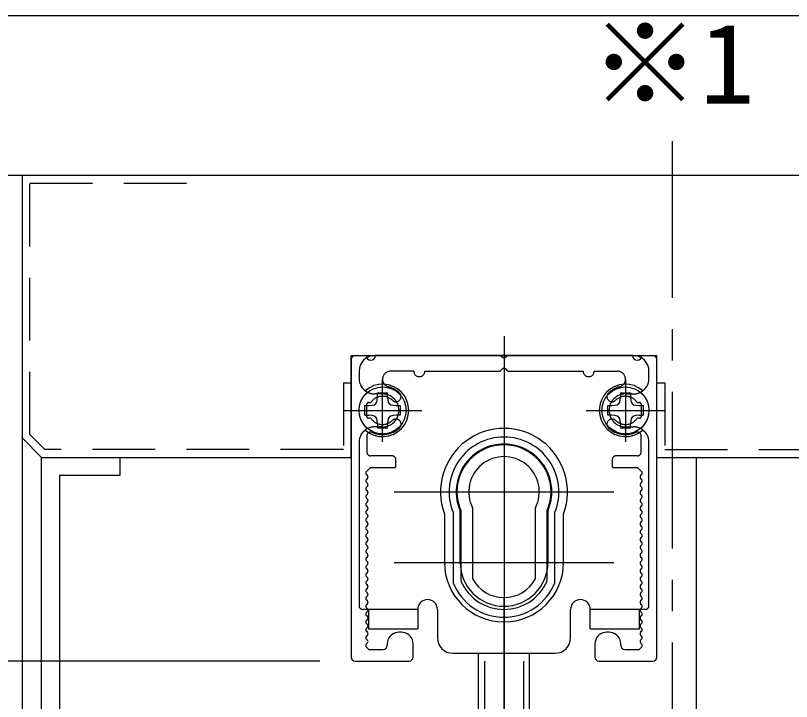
# Model space of a CAD drawing. Units: millimetres, scale not verified. Extents: x -800 to 800, y -554 to 554.
# Drawn here: x -520.2 to -421.1, y 381.2 to 468.8 of the extents above; entities that cross this region are included whole.
import ezdxf
from ezdxf.enums import TextEntityAlignment as Align

# ---------------------------------------------------------------- set-up
doc = ezdxf.new("R2010")
doc.units = ezdxf.units.MM
doc.header["$LTSCALE"] = 4
for name, pattern in [('CHAIN1', [8, 5, -1, 1, -1]), ('USER1', [19.05, 12.7, -6.35]), ('USER11', [14.01, 12, -1, 0.01, -1]), ('USER9', [3, 2, -1])]:
    doc.linetypes.add(name, pattern=pattern)
doc.layers.add('2-0', color=7, linetype='Continuous', lineweight=25)
doc.styles.add('ＭＳ ゴシック', font='')
doc.styles.get('ＭＳ ゴシック').set_extended_font_data('MS Gothic')

msp = doc.modelspace()

# ---------------------------------------------------------------- linework, layer by layer
at = {"layer": '2-0'}
for p, q in [((-522.323, 468.77), (-350.323, 468.77)), ((-522.323, 448.375), (-350.323, 448.375)), ((-519.323, 448.375), (-519.323, 176.743)), ((-519.323, 448.375), (-519.323, 414.875)), ((-477.323, 424.875), (-477.323, 386.875)), ((-476.823, 425.375), (-475.423, 425.375)), ((-441.323, 425.375), (-474.323, 425.375)), ((-474.223, 425.375), (-458.342, 425.375)), ((-472.223, 425.375), (-443.423, 425.375)), ((-443.423, 425.375), (-472.223, 425.375)), ((-457.303, 425.375), (-441.423, 425.375)), ((-440.223, 425.375), (-438.823, 425.375)), ((-438.323, 412.375), (-438.323, 425.375)), ((-438.323, 386.875), (-438.323, 424.875)), ((-476.323, 423.375), (-476.323, 422.475)), ((-439.323, 422.475), (-439.323, 423.375)), ((-473.986, 419.684), (-473.953, 420.125)), ((-473.953, 420.125), (-473.953, 420.625)), ((-473.953, 420.625), (-472.693, 420.625)), ((-472.693, 420.125), (-472.693, 420.625)), ((-472.693, 420.125), (-472.659, 419.684)), ((-442.986, 419.684), (-442.953, 420.125)), ((-442.953, 420.625), (-441.693, 420.625)), ((-442.953, 420.625), (-442.953, 420.125)), ((-441.693, 420.625), (-441.693, 420.125)), ((-441.693, 420.125), (-441.659, 419.684)), ((-475.573, 419.005), (-475.073, 419.005)), ((-475.573, 417.745), (-475.573, 419.005)), ((-475.073, 419.005), (-474.631, 419.039)), ((-472.014, 419.039), (-471.573, 419.005)), ((-471.573, 419.005), (-471.073, 419.005)), ((-471.073, 419.005), (-471.073, 417.745)), ((-444.573, 417.745), (-444.573, 419.005)), ((-444.573, 419.005), (-444.073, 419.005)), ((-444.073, 419.005), (-443.631, 419.039)), ((-441.014, 419.039), (-440.573, 419.005)), ((-440.573, 419.005), (-440.073, 419.005)), ((-440.073, 419.005), (-440.073, 417.745)), ((-475.573, 417.745), (-475.073, 417.745)), ((-474.631, 417.712), (-475.073, 417.745)), ((-473.953, 416.625), (-473.986, 417.067)), ((-472.659, 417.067), (-472.693, 416.625)), ((-471.573, 417.745), (-472.014, 417.712)), ((-471.073, 417.745), (-471.573, 417.745)), ((-444.073, 417.745), (-444.573, 417.745)), ((-443.631, 417.712), (-444.073, 417.745)), ((-442.953, 416.625), (-442.986, 417.067)), ((-441.659, 417.067), (-441.693, 416.625)), ((-440.573, 417.745), (-441.014, 417.712)), ((-440.573, 417.745), (-440.073, 417.745)), ((-473.953, 416.625), (-473.953, 416.125)), ((-472.693, 416.125), (-473.953, 416.125)), ((-472.693, 416.125), (-472.693, 416.625)), ((-442.953, 416.625), (-442.953, 416.125)), ((-441.693, 416.125), (-442.953, 416.125)), ((-441.693, 416.125), (-441.693, 416.625)), ((-516.823, 412.375), (-519.323, 414.875)), ((-476.323, 414.275), (-476.323, 393.475)), ((-439.323, 393.475), (-439.323, 414.275)), ((-516.823, 412.375), (-477.323, 412.375)), ((-516.823, 362.375), (-516.823, 412.375)), ((-516.823, 412.375), (-506.823, 412.375)), ((-506.823, 412.375), (-506.823, 410.075)), ((-438.323, 412.375), (-355.823, 412.375)), ((-433.323, 412.375), (-433.323, 206.875)), ((-514.523, 410.075), (-514.523, 362.375)), ((-506.823, 410.075), (-514.523, 410.075)), ((-465.423, 405.173), (-465.423, 398.975)), ((-464.323, 405.377), (-464.323, 396.377)), ((-461.823, 405.914), (-461.823, 396.914)), ((-453.823, 396.914), (-453.823, 405.914)), ((-452.323, 398.975), (-452.323, 405.577)), ((-451.323, 396.377), (-451.323, 405.377)), ((-450.223, 398.975), (-450.223, 405.173)), ((-452.323, 396.577), (-452.323, 398.975)), ((-475.123, 392.975), (-475.823, 392.975)), ((-475.396, 392.552), (-475.25, 392.698)), ((-475.25, 392.052), (-475.396, 392.198)), ((-468.823, 392.975), (-468.823, 390.475)), ((-466.323, 392.975), (-466.323, 389.375)), ((-449.323, 389.375), (-449.323, 392.975)), ((-446.823, 390.475), (-446.823, 392.975)), ((-439.823, 392.975), (-440.523, 392.975)), ((-440.396, 392.698), (-440.25, 392.552)), ((-440.25, 392.198), (-440.396, 392.052)), ((-475.396, 391.552), (-475.25, 391.698)), ((-475.25, 391.052), (-475.396, 391.198)), ((-440.396, 391.698), (-440.25, 391.552)), ((-440.25, 391.198), (-440.396, 391.052)), ((-475.396, 390.552), (-475.25, 390.698)), ((-475.25, 390.052), (-475.396, 390.198)), ((-440.396, 390.698), (-440.25, 390.552)), ((-440.25, 390.198), (-440.396, 390.052)), ((-475.396, 389.552), (-475.25, 389.698)), ((-475.25, 389.052), (-475.396, 389.198)), ((-440.396, 389.698), (-440.25, 389.552)), ((-440.25, 389.198), (-440.396, 389.052)), ((-475.396, 388.552), (-475.25, 388.698)), ((-475.073, 387.875), (-475.396, 388.198)), ((-472.723, 388.564), (-472.723, 388.375)), ((-469.423, 386.875), (-469.423, 388.564)), ((-446.223, 388.564), (-446.223, 386.875)), ((-442.923, 388.375), (-442.923, 388.564)), ((-440.25, 388.198), (-440.573, 387.875)), ((-440.396, 388.698), (-440.25, 388.552)), ((-475.073, 387.875), (-473.223, 387.875)), ((-464.323, 387.375), (-451.323, 387.375)), ((-461.073, 377.236), (-461.073, 387.375)), ((-454.573, 377.236), (-454.573, 387.375)), ((-442.423, 387.875), (-440.573, 387.875)), ((-481.323, 386.375), (-572.39, 386.375)), ((-481.323, 386.375), (-572.39, 386.375)), ((-476.823, 386.375), (-469.923, 386.375)), ((-460.323, 386.375), (-460.323, 378.375)), ((-457.823, 386.375), (-457.823, 378.375)), ((-455.323, 386.375), (-455.323, 378.375)), ((-445.723, 386.375), (-438.823, 386.375))]:
    msp.add_line(p, q, dxfattribs=at)
at = {"layer": '2-0', "linetype": 'CHAIN1'}
msp.add_line((-436.323, 176.743), (-436.323, 453.608), dxfattribs=at)
at = {"layer": '2-0', "linetype": 'USER11'}
for p, q in [((-457.823, 427.84), (-457.823, 382.84)), ((-457.823, 425.451), (-457.823, 421.451)), ((-473.323, 414.375), (-473.323, 422.375)), ((-457.823, 421.975), (-457.823, 393.975)), ((-442.323, 422.375), (-442.323, 414.375)), ((-478.323, 418.375), (-468.323, 418.375)), ((-447.323, 418.375), (-437.323, 418.375)), ((-457.823, 412.975), (-457.823, 384.975)), ((-471.823, 407.975), (-443.823, 407.975)), ((-469.528, 407.975), (-445.712, 407.975)), ((-457.823, 404.175), (-457.823, 393.775)), ((-471.823, 398.975), (-443.823, 398.975)), ((-467.647, 398.975), (-448.01, 398.975)), ((-457.823, 348.336), (-457.823, 394.536))]:
    msp.add_line(p, q, dxfattribs=at)
at = {"layer": '2-0', "linetype": 'USER1'}
for p, q in [((-469.323, 423.375), (-472.309, 423.375)), ((-467.923, 423.375), (-458.447, 423.375)), ((-458.035, 423.663), (-458.235, 423.463)), ((-457.411, 423.463), (-457.611, 423.663)), ((-457.199, 423.375), (-447.723, 423.375)), ((-446.323, 423.375), (-443.336, 423.375)), ((-473.323, 420.475), (-474.323, 420.475)), ((-442.323, 420.475), (-441.323, 420.475)), ((-475.323, 417.575), (-475.323, 419.175)), ((-475.123, 419.375), (-474.82, 419.375)), ((-440.826, 419.375), (-440.523, 419.375)), ((-440.323, 419.175), (-440.323, 417.575)), ((-474.82, 417.375), (-475.123, 417.375)), ((-440.523, 417.375), (-440.826, 417.375)), ((-473.323, 416.275), (-474.323, 416.275)), ((-442.323, 416.275), (-441.323, 416.275)), ((-475.323, 415.102), (-475.323, 413.075)), ((-440.323, 413.075), (-440.323, 415.102)), ((-472.123, 412.575), (-474.823, 412.575)), ((-471.623, 411.275), (-471.623, 412.075)), ((-444.023, 412.075), (-444.023, 411.275)), ((-440.823, 412.575), (-443.523, 412.575)), ((-475.396, 410.552), (-474.873, 411.075)), ((-474.873, 411.075), (-471.823, 411.075)), ((-443.823, 411.075), (-440.773, 411.075)), ((-440.773, 411.075), (-440.25, 410.552)), ((-475.25, 410.052), (-475.396, 410.198)), ((-440.25, 410.198), (-440.396, 410.052)), ((-475.396, 409.552), (-475.25, 409.698)), ((-475.25, 409.052), (-475.396, 409.198)), ((-440.396, 409.698), (-440.25, 409.552)), ((-440.25, 409.198), (-440.396, 409.052)), ((-475.396, 408.552), (-475.25, 408.698)), ((-475.25, 408.052), (-475.396, 408.198)), ((-440.396, 408.698), (-440.25, 408.552)), ((-440.25, 408.198), (-440.396, 408.052)), ((-475.396, 407.552), (-475.25, 407.698)), ((-475.25, 407.052), (-475.396, 407.198)), ((-440.396, 407.698), (-440.25, 407.552)), ((-440.25, 407.198), (-440.396, 407.052)), ((-475.396, 406.552), (-475.25, 406.698)), ((-475.25, 406.052), (-475.396, 406.198)), ((-440.396, 406.698), (-440.25, 406.552)), ((-440.25, 406.198), (-440.396, 406.052)), ((-475.396, 405.552), (-475.25, 405.698)), ((-475.25, 405.052), (-475.396, 405.198)), ((-463.423, 398.975), (-463.423, 405.556)), ((-452.223, 405.556), (-452.223, 398.975)), ((-440.396, 405.698), (-440.25, 405.552)), ((-440.25, 405.198), (-440.396, 405.052)), ((-475.396, 404.552), (-475.25, 404.698)), ((-475.25, 404.052), (-475.396, 404.198)), ((-440.396, 404.698), (-440.25, 404.552)), ((-440.25, 404.198), (-440.396, 404.052)), ((-475.396, 403.552), (-475.25, 403.698)), ((-475.25, 403.052), (-475.396, 403.198)), ((-440.396, 403.698), (-440.25, 403.552)), ((-440.25, 403.198), (-440.396, 403.052)), ((-475.396, 402.552), (-475.25, 402.698)), ((-475.25, 402.052), (-475.396, 402.198)), ((-440.396, 402.698), (-440.25, 402.552)), ((-440.25, 402.198), (-440.396, 402.052)), ((-475.396, 401.552), (-475.25, 401.698)), ((-475.25, 401.052), (-475.396, 401.198)), ((-440.396, 401.698), (-440.25, 401.552)), ((-440.25, 401.198), (-440.396, 401.052)), ((-475.396, 400.552), (-475.25, 400.698)), ((-475.25, 400.052), (-475.396, 400.198)), ((-440.396, 400.698), (-440.25, 400.552)), ((-440.25, 400.198), (-440.396, 400.052)), ((-475.396, 399.552), (-475.25, 399.698)), ((-475.25, 399.052), (-475.396, 399.198)), ((-440.396, 399.698), (-440.25, 399.552)), ((-440.25, 399.198), (-440.396, 399.052)), ((-475.396, 398.552), (-475.25, 398.698)), ((-475.25, 398.052), (-475.396, 398.198)), ((-440.396, 398.698), (-440.25, 398.552)), ((-440.25, 398.198), (-440.396, 398.052)), ((-475.396, 397.552), (-475.25, 397.698)), ((-475.25, 397.052), (-475.396, 397.198)), ((-440.396, 397.698), (-440.25, 397.552)), ((-440.25, 397.198), (-440.396, 397.052)), ((-475.396, 396.552), (-475.25, 396.698)), ((-475.25, 396.052), (-475.396, 396.198)), ((-440.396, 396.698), (-440.25, 396.552)), ((-440.25, 396.198), (-440.396, 396.052)), ((-475.396, 395.552), (-475.25, 395.698)), ((-475.25, 395.052), (-475.396, 395.198)), ((-440.396, 395.698), (-440.25, 395.552)), ((-440.25, 395.198), (-440.396, 395.052)), ((-475.396, 394.552), (-475.25, 394.698)), ((-475.25, 394.052), (-475.396, 394.198)), ((-440.396, 394.698), (-440.25, 394.552)), ((-440.25, 394.198), (-440.396, 394.052)), ((-475.396, 393.552), (-475.25, 393.698)), ((-475.25, 393.052), (-475.396, 393.198)), ((-440.396, 393.698), (-440.25, 393.552)), ((-440.25, 393.198), (-440.396, 393.052)), ((-468.828, 392.975), (-475.123, 392.975)), ((-440.523, 392.975), (-446.818, 392.975))]:
    msp.add_line(p, q, dxfattribs=at)
at = {"layer": '2-0', "linetype": 'USER9'}
for q in [(-478.323, 413.375), (-477.323, 421.875)]:
    msp.add_line((-478.323, 421.875), q, dxfattribs=at)
for points in [[(-478.323, 413.375), (-516.409, 413.375), (-518.323, 415.289), (-518.323, 447.375), (-498.323, 447.375)], [(-438.323, 421.875), (-437.323, 421.875), (-437.323, 413.375), (-356.237, 413.375), (-354.323, 415.289), (-354.323, 447.375), (-374.323, 447.375)]]:
    msp.add_lwpolyline(points, dxfattribs=at)
at = {"layer": '2-0'}
for points in [[(-477.323, 412.375), (-477.323, 425.375), (-438.323, 425.375)], [(-463.323, 405.577), (-463.323, 398.975), (-463.323, 396.577)], [(-475.123, 392.975), (-475.123, 390.475), (-468.823, 390.475)], [(-446.823, 390.475), (-440.523, 390.475), (-440.523, 392.975)]]:
    msp.add_lwpolyline(points, dxfattribs=at)
for centre in [(-473.323, 418.375), (-442.323, 418.375)]:
    msp.add_circle(centre, 3, dxfattribs=at)
for centre, radius, start, end in [((-476.823, 424.875), 0.5, 90, 180), ((-474.323, 423.375), 2, 90, 180), ((-474.823, 425.375), 0.6, 180, 360), ((-458.342, 425.075), 0.3, 30, 90), ((-457.823, 425.375), 0.3, 210, 270), ((-457.823, 425.375), 0.3, 270, 330), ((-457.303, 425.075), 0.3, 90, 150), ((-440.823, 425.375), 0.6, 180, 360), ((-441.323, 423.375), 2, 360, 90), ((-438.823, 424.875), 0.5, 0, 90), ((-474.323, 422.475), 2, 180, 243.07007), ((-441.323, 422.475), 2, 296.92993, 360), ((-473.323, 418.375), 3.35, 228.58326, 131.41674), ((-442.323, 418.375), 3.35, 48.58326, 311.41674), ((-474.684, 419.737), 0.7, 274.33284, 355.66716), ((-471.961, 419.737), 0.7, 184.33284, 265.66716), ((-443.684, 419.737), 0.7, 274.33284, 355.66716), ((-440.961, 419.737), 0.7, 184.33284, 265.66716), ((-474.684, 417.014), 0.7, 4.33284, 85.66716), ((-471.961, 417.014), 0.7, 94.33284, 175.66716), ((-443.684, 417.014), 0.7, 4.33284, 85.66716), ((-440.961, 417.014), 0.7, 94.33284, 175.66716), ((-474.323, 414.275), 2, 116.92993, 180), ((-457.823, 407.975), 8.1, 339.76329, 200.23671), ((-441.323, 414.275), 2, 0, 63.07007), ((-457.823, 407.975), 7, 90, 201.78679), ((-457.823, 407.975), 7, 338.21321, 90), ((-457.823, 407.975), 6, 336.44354, 203.55646), ((-457.823, 407.975), 4.5, 332.73396, 207.26604), ((-457.823, 398.975), 7.6, 180, 360), ((-457.823, 398.975), 7, 201.78679, 270), ((-457.823, 398.975), 6, 203.55646, 336.44354), ((-457.823, 398.975), 4.5, 207.26604, 332.73396), ((-457.823, 398.975), 7, 270, 338.21321), ((-467.573, 392.975), 1.25, 360, 180), ((-448.073, 392.975), 1.25, 360, 180), ((-475.823, 393.475), 0.5, 180, 270), ((-439.823, 393.475), 0.5, 270, 360), ((-475.219, 392.375), 0.25, 135, 180), ((-475.219, 392.375), 0.25, 180, 225), ((-475.426, 392.875), 0.25, 315, 360), ((-440.219, 392.875), 0.25, 180, 225), ((-440.426, 392.375), 0.25, 0, 45), ((-440.426, 392.375), 0.25, 315, 360), ((-475.219, 391.375), 0.25, 135, 180), ((-475.219, 391.375), 0.25, 180, 225), ((-475.426, 391.875), 0.25, 360, 45), ((-475.426, 391.875), 0.25, 315, 360), ((-440.219, 391.875), 0.25, 135, 180), ((-440.219, 391.875), 0.25, 180, 225), ((-440.426, 391.375), 0.25, 0, 45), ((-440.426, 391.375), 0.25, 315, 0), ((-475.219, 390.375), 0.25, 135, 180), ((-475.219, 390.375), 0.25, 180, 225), ((-475.426, 390.875), 0.25, 360, 45), ((-475.426, 390.875), 0.25, 315, 360), ((-440.219, 390.875), 0.25, 135, 180), ((-440.219, 390.875), 0.25, 180, 225), ((-440.426, 390.375), 0.25, 360, 45), ((-440.426, 390.375), 0.25, 315, 0), ((-475.219, 389.375), 0.25, 135, 180), ((-475.219, 389.375), 0.25, 180, 225), ((-475.426, 389.875), 0.25, 0, 45), ((-475.426, 389.875), 0.25, 315, 0), ((-471.223, 388.564), 1.5, 98.62693, 180), ((-471.073, 387.575), 2.5, 81.37307, 98.62693), ((-470.923, 388.564), 1.5, 360, 81.37307), ((-464.323, 389.375), 2, 180, 270), ((-451.323, 389.375), 2, 270, 0), ((-444.723, 388.564), 1.5, 98.62693, 180), ((-444.573, 387.575), 2.5, 81.37307, 98.62693), ((-444.423, 388.564), 1.5, 360, 81.37307), ((-440.219, 389.875), 0.25, 135, 180), ((-440.219, 389.875), 0.25, 180, 225), ((-440.426, 389.375), 0.25, 0, 45), ((-440.426, 389.375), 0.25, 315, 360), ((-475.219, 388.375), 0.25, 135, 180), ((-475.219, 388.375), 0.25, 180, 225), ((-475.426, 388.875), 0.25, 360, 45), ((-475.426, 388.875), 0.25, 315, 360), ((-473.223, 388.375), 0.5, 270, 0), ((-442.423, 388.375), 0.5, 180, 270), ((-440.219, 388.875), 0.25, 135, 180), ((-440.219, 388.875), 0.25, 180, 225), ((-440.426, 388.375), 0.25, 360, 45), ((-440.426, 388.375), 0.25, 315, 0), ((-476.823, 386.875), 0.5, 180, 270), ((-469.923, 386.875), 0.5, 270, 0), ((-445.723, 386.875), 0.5, 180, 270), ((-438.823, 386.875), 0.5, 270, 0)]:
    msp.add_arc(centre, radius, start, end, dxfattribs=at)
at = {"layer": '2-0', "linetype": 'USER1'}
for centre, radius, start, end in [((-472.309, 422.362), 1.013, 90, 255.73753), ((-468.623, 423.375), 0.7, 180, 360), ((-458.447, 423.675), 0.3, 270, 315), ((-457.823, 423.451), 0.3, 90, 135), ((-457.823, 423.451), 0.3, 45, 90), ((-457.199, 423.675), 0.3, 225, 270), ((-447.023, 423.375), 0.7, 180, 360), ((-443.336, 422.362), 1.013, 284.26247, 90), ((-473.323, 418.375), 3.1, 45.58469, 75.73753), ((-442.323, 418.375), 3.1, 104.26247, 134.41531), ((-474.323, 422.475), 2, 243.07007, 270), ((-473.323, 418.375), 1.8, 45.58469, 146.25101), ((-473.323, 418.375), 2.1, 270, 90), ((-471.608, 420.125), 0.65, 225.58469, 45.58469), ((-444.038, 420.125), 0.65, 134.41531, 314.41531), ((-442.323, 418.375), 2.1, 90, 270), ((-442.323, 418.375), 1.8, 33.74899, 134.41531), ((-441.323, 422.475), 2, 270, 296.92993), ((-475.123, 419.175), 0.2, 90, 180), ((-440.523, 419.175), 0.2, 360, 90), ((-475.123, 417.575), 0.2, 180, 270), ((-473.323, 418.375), 1.8, 213.74899, 314.41531), ((-471.608, 416.625), 0.65, 314.41531, 134.41531), ((-444.038, 416.625), 0.65, 45.58469, 225.58469), ((-442.323, 418.375), 1.8, 225.58469, 326.25101), ((-440.523, 417.575), 0.2, 270, 0), ((-474.323, 414.275), 2, 90, 116.92993), ((-473.323, 418.375), 3.1, 245.37568, 314.41531), ((-442.323, 418.375), 3.1, 225.58469, 294.62432), ((-441.323, 414.275), 2, 63.07007, 90), ((-474.823, 415.102), 0.5, 65.37568, 180), ((-440.823, 415.102), 0.5, 0, 114.62432), ((-457.823, 407.975), 6.1, 0, 203.35984), ((-474.823, 413.075), 0.5, 180, 270), ((-440.823, 413.075), 0.5, 270, 0), ((-472.123, 412.075), 0.5, 360, 90), ((-443.523, 412.075), 0.5, 90, 180), ((-471.823, 411.275), 0.2, 270, 360), ((-443.823, 411.275), 0.2, 180, 270), ((-475.219, 410.375), 0.25, 135, 180), ((-475.219, 410.375), 0.25, 180, 225), ((-475.426, 409.875), 0.25, 360, 45), ((-440.219, 409.875), 0.25, 135, 180), ((-440.426, 410.375), 0.25, 315, 45), ((-475.219, 409.375), 0.25, 135, 180), ((-475.219, 409.375), 0.25, 180, 225), ((-475.426, 409.875), 0.25, 315, 0), ((-475.426, 408.875), 0.25, 360, 45), ((-440.219, 409.875), 0.25, 180, 225), ((-440.219, 408.875), 0.25, 135, 180), ((-440.426, 409.375), 0.25, 0, 45), ((-440.426, 409.375), 0.25, 315, 0), ((-475.219, 408.375), 0.25, 135, 180), ((-475.219, 408.375), 0.25, 180, 225), ((-475.426, 408.875), 0.25, 315, 0), ((-475.426, 407.875), 0.25, 0, 45), ((-457.823, 407.975), 6.1, 336.64016, 0), ((-440.219, 408.875), 0.25, 180, 225), ((-440.219, 407.875), 0.25, 135, 180), ((-440.426, 408.375), 0.25, 0, 45), ((-440.426, 408.375), 0.25, 315, 360), ((-475.219, 407.375), 0.25, 135, 180), ((-475.219, 407.375), 0.25, 180, 225), ((-475.426, 407.875), 0.25, 315, 360), ((-475.426, 406.875), 0.25, 0, 45), ((-440.219, 407.875), 0.25, 180, 225), ((-440.219, 406.875), 0.25, 135, 180), ((-440.426, 407.375), 0.25, 0, 45), ((-440.426, 407.375), 0.25, 315, 0), ((-475.219, 406.375), 0.25, 135, 180), ((-475.219, 406.375), 0.25, 180, 225), ((-475.426, 406.875), 0.25, 315, 0), ((-475.426, 405.875), 0.25, 360, 45), ((-440.219, 406.875), 0.25, 180, 225), ((-440.219, 405.875), 0.25, 135, 180), ((-440.426, 406.375), 0.25, 360, 45), ((-440.426, 406.375), 0.25, 315, 0), ((-475.219, 405.375), 0.25, 135, 180), ((-475.219, 405.375), 0.25, 180, 225), ((-475.426, 405.875), 0.25, 315, 360), ((-475.426, 404.875), 0.25, 315, 45), ((-440.219, 405.875), 0.25, 180, 225), ((-440.219, 404.875), 0.25, 135, 225), ((-440.426, 405.375), 0.25, 360, 45), ((-440.426, 405.375), 0.25, 315, 0), ((-475.219, 404.375), 0.25, 135, 180), ((-475.219, 404.375), 0.25, 180, 225), ((-475.426, 403.875), 0.25, 360, 45), ((-440.219, 403.875), 0.25, 135, 180), ((-440.426, 404.375), 0.25, 0, 45), ((-440.426, 404.375), 0.25, 315, 360), ((-475.219, 403.375), 0.25, 135, 180), ((-475.219, 403.375), 0.25, 180, 225), ((-475.426, 403.875), 0.25, 315, 360), ((-475.426, 402.875), 0.25, 360, 45), ((-440.219, 403.875), 0.25, 180, 225), ((-440.219, 402.875), 0.25, 135, 180), ((-440.426, 403.375), 0.25, 0, 45), ((-440.426, 403.375), 0.25, 315, 0), ((-475.219, 402.375), 0.25, 135, 180), ((-475.219, 402.375), 0.25, 180, 225), ((-475.426, 402.875), 0.25, 315, 0), ((-475.426, 401.875), 0.25, 0, 45), ((-440.219, 402.875), 0.25, 180, 225), ((-440.219, 401.875), 0.25, 135, 180), ((-440.426, 402.375), 0.25, 360, 45), ((-440.426, 402.375), 0.25, 315, 360), ((-475.219, 401.375), 0.25, 135, 180), ((-475.219, 401.375), 0.25, 180, 225), ((-475.426, 401.875), 0.25, 315, 360), ((-475.426, 400.875), 0.25, 360, 45), ((-440.219, 401.875), 0.25, 180, 225), ((-440.219, 400.875), 0.25, 135, 180), ((-440.426, 401.375), 0.25, 360, 45), ((-440.426, 401.375), 0.25, 315, 0), ((-475.219, 400.375), 0.25, 135, 180), ((-475.219, 400.375), 0.25, 180, 225), ((-475.426, 400.875), 0.25, 315, 0), ((-475.426, 399.875), 0.25, 360, 45), ((-440.219, 400.875), 0.25, 180, 225), ((-440.219, 399.875), 0.25, 135, 180), ((-440.426, 400.375), 0.25, 0, 45), ((-440.426, 400.375), 0.25, 315, 0), ((-475.219, 399.375), 0.25, 135, 180), ((-475.219, 399.375), 0.25, 180, 225), ((-475.426, 399.875), 0.25, 315, 0), ((-475.426, 398.875), 0.25, 0, 45), ((-440.219, 399.875), 0.25, 180, 225), ((-440.219, 398.875), 0.25, 135, 180), ((-440.426, 399.375), 0.25, 360, 45), ((-440.426, 399.375), 0.25, 315, 360), ((-475.219, 398.375), 0.25, 135, 180), ((-475.219, 398.375), 0.25, 180, 225), ((-475.426, 398.875), 0.25, 315, 0), ((-475.426, 397.875), 0.25, 0, 45), ((-457.823, 398.975), 5.6, 180, 360), ((-440.219, 398.875), 0.25, 180, 225), ((-440.219, 397.875), 0.25, 135, 180), ((-440.426, 398.375), 0.25, 0, 45), ((-440.426, 398.375), 0.25, 315, 360), ((-475.219, 397.375), 0.25, 135, 180), ((-475.219, 397.375), 0.25, 180, 225), ((-475.426, 397.875), 0.25, 315, 0), ((-475.426, 396.875), 0.25, 360, 45), ((-440.219, 397.875), 0.25, 180, 225), ((-440.219, 396.875), 0.25, 135, 180), ((-440.426, 397.375), 0.25, 360, 45), ((-440.426, 397.375), 0.25, 315, 360), ((-475.219, 396.375), 0.25, 135, 180), ((-475.219, 396.375), 0.25, 180, 225), ((-475.426, 396.875), 0.25, 315, 360), ((-475.426, 395.875), 0.25, 360, 45), ((-440.219, 396.875), 0.25, 180, 225), ((-440.219, 395.875), 0.25, 135, 180), ((-440.426, 396.375), 0.25, 0, 45), ((-440.426, 396.375), 0.25, 315, 360), ((-475.219, 395.375), 0.25, 135, 180), ((-475.219, 395.375), 0.25, 180, 225), ((-475.426, 395.875), 0.25, 315, 360), ((-475.426, 394.875), 0.25, 360, 45), ((-440.219, 395.875), 0.25, 180, 225), ((-440.219, 394.875), 0.25, 135, 180), ((-440.426, 395.375), 0.25, 0, 45), ((-440.426, 395.375), 0.25, 315, 0), ((-475.219, 394.375), 0.25, 135, 180), ((-475.219, 394.375), 0.25, 180, 225), ((-475.426, 394.875), 0.25, 315, 360), ((-440.219, 394.875), 0.25, 180, 225), ((-440.426, 394.375), 0.25, 0, 45), ((-440.426, 394.375), 0.25, 315, 0), ((-475.219, 393.375), 0.25, 135, 180), ((-475.219, 393.375), 0.25, 180, 225), ((-475.426, 393.875), 0.25, 0, 45), ((-475.426, 393.875), 0.25, 315, 0), ((-440.219, 393.875), 0.25, 135, 180), ((-440.219, 393.875), 0.25, 180, 225), ((-440.426, 393.375), 0.25, 360, 45), ((-440.426, 393.375), 0.25, 315, 360), ((-475.426, 392.875), 0.25, 0, 45), ((-440.219, 392.875), 0.25, 135, 180)]:
    msp.add_arc(centre, radius, start, end, dxfattribs=at)

# ---------------------------------------------------------------- texts
at = {"layer": '2-0', "style": 'ＭＳ ゴシック'}
msp.add_text('※1', height=10.26, dxfattribs=at).set_placement((-446.823, 454.449), align=Align.BOTTOM_LEFT)

doc.saveas('drawing.dxf')
